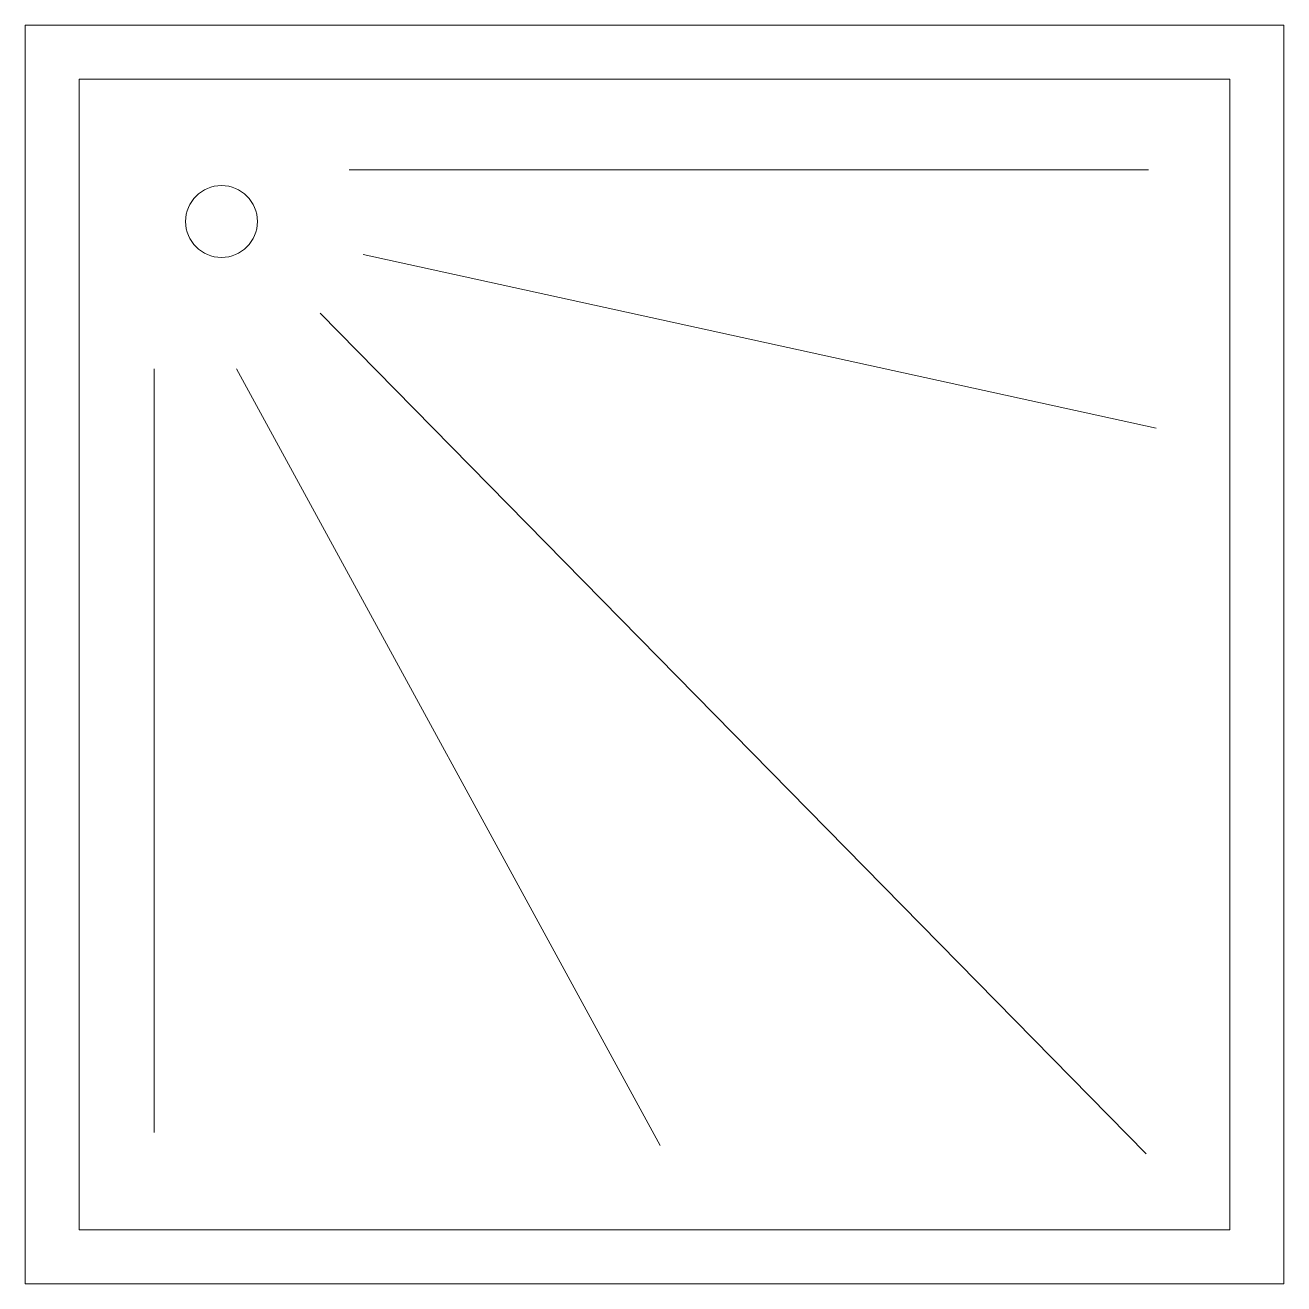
# Model space of a CAD drawing. Header units: metres. Extents: x 53.738 to 54.438, y -84.111 to -83.411.
import ezdxf

# ---------------------------------------------------------------- set-up
doc = ezdxf.new("R2010")
doc.units = ezdxf.units.M
doc.header["$LTSCALE"] = 5
doc.header["$MEASUREMENT"] = 0
doc.layers.add('A-FURN', color=8, linetype='Continuous', lineweight=18)

msp = doc.modelspace()

# ---------------------------------------------------------------- linework, layer by layer
at = {"layer": 'A-FURN'}
for p, q in [((53.9183, -83.49092), (54.36291, -83.49092)), ((54.36717, -83.63467), (53.92619, -83.53801)), ((54.36166, -84.03824), (53.9022, -83.57077)), ((53.80999, -83.60165), (53.80999, -84.02632)), ((54.09134, -84.03356), (53.85578, -83.60165))]:
    msp.add_line(p, q, dxfattribs=at)
for points in [[(53.73819, -83.41052), (54.43819, -83.41052), (54.43819, -84.11052), (53.73819, -84.11052)], [(53.76819, -83.44052), (54.40819, -83.44052), (54.40819, -84.08052), (53.76819, -84.08052)]]:
    msp.add_lwpolyline(points, close=True, dxfattribs=at)
msp.add_circle((53.84738, -83.5197), 0.02, dxfattribs=at)

doc.saveas('drawing.dxf')
